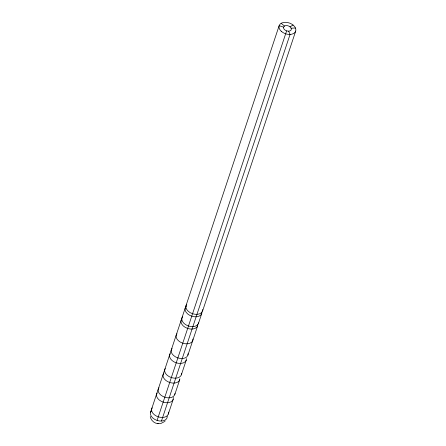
<?xml version="1.0" encoding="UTF-8"?>
<svg xmlns="http://www.w3.org/2000/svg" width="446" height="446" viewBox="0 0 446 446"><rect width="100%" height="100%" fill="white"/><g stroke="black" fill="none" stroke-linecap="round" stroke-linejoin="round"><path stroke-width="0.67" d="M150.542 412.282L279.151 25.667L283.611 27.128A4.02 2.637 18.4 0 0 286.622 30.886L157.076 420.433A8.708 5.714 18.4 0 1 151.278 410.967M161.446 421.063L290.056 34.442L288.64 31.175A4.02 2.637 18.4 0 0 291.138 28.204L295.469 28.003M168.287 414.122L173.187 399.387M174.821 394.476L179.721 379.747M181.355 374.835L186.255 360.1M187.889 355.189L197.69 325.725M198.509 323.272L201.776 313.449M202.59 310.996L295.704 31.086M283.611 27.128L284.526 26.035A4.02 2.637 18.4 0 1 290.039 26.827L291.138 28.204M164.858 421.269L165.198 420.913M164.451 421.626L161.023 423.416L157.995 423.655M290.039 26.827L293.078 25.021M288.64 31.175L286.622 30.886M150.241 416.48C150.832 420.138 153.987 423.198 157.672 423.616M157.522 423.6L158.196 423.672M281.136 23.309L284.526 26.035M167.267 416.202A8.708 5.714 18.4 0 1 157.076 420.433M168.387 412.093A8.708 5.714 18.4 0 1 158.993 417.066A8.708 5.714 18.4 0 1 152.164 407.795M188.061 353.689A8.708 5.714 18.4 0 1 177.87 357.921A8.708 5.714 18.4 0 1 172.072 348.454M192.962 338.96A8.708 5.714 18.4 0 1 182.771 343.191A8.708 5.714 18.4 0 1 176.973 333.719M197.862 324.225A8.708 5.714 18.4 0 1 187.671 328.457A8.708 5.714 18.4 0 1 181.873 318.99M202.763 309.496A8.708 5.714 18.4 0 1 192.572 313.728A8.708 5.714 18.4 0 1 186.774 304.256M173.288 397.364A8.708 5.714 18.4 0 1 163.894 402.331A8.708 5.714 18.4 0 1 157.064 393.06M174.999 393.489A8.708 5.714 18.4 0 1 165.165 397.319A8.708 5.714 18.4 0 1 158.453 388.589M158.698 388.154A8.708 5.714 18.4 0 1 159.005 387.741M181.528 373.335A8.708 5.714 18.4 0 1 171.699 377.678A8.708 5.714 18.4 0 1 165.232 368.507M186.428 358.601A8.708 5.714 18.4 0 1 176.599 362.944A8.708 5.714 18.4 0 1 170.132 353.778M179.9 378.76A8.708 5.714 18.4 0 1 170.065 382.59A8.708 5.714 18.4 0 1 163.353 373.86M163.598 373.419A8.708 5.714 18.4 0 1 163.905 373.007M198.632 322.787A8.708 5.714 18.4 0 1 187.772 325.747A8.708 5.714 18.4 0 1 182.693 316.532M201.943 311.949A8.708 5.714 18.4 0 1 192.115 316.292A8.708 5.714 18.4 0 1 185.653 307.127M185.96 306.714A8.708 5.714 18.4 0 1 186.322 306.33M281.253 31.276A8.708 5.714 18.4 0 0 295.52 31.549A8.708 5.714 18.4 0 0 285.512 22.3A8.708 5.714 18.4 0 0 281.253 31.276"/></g></svg>
